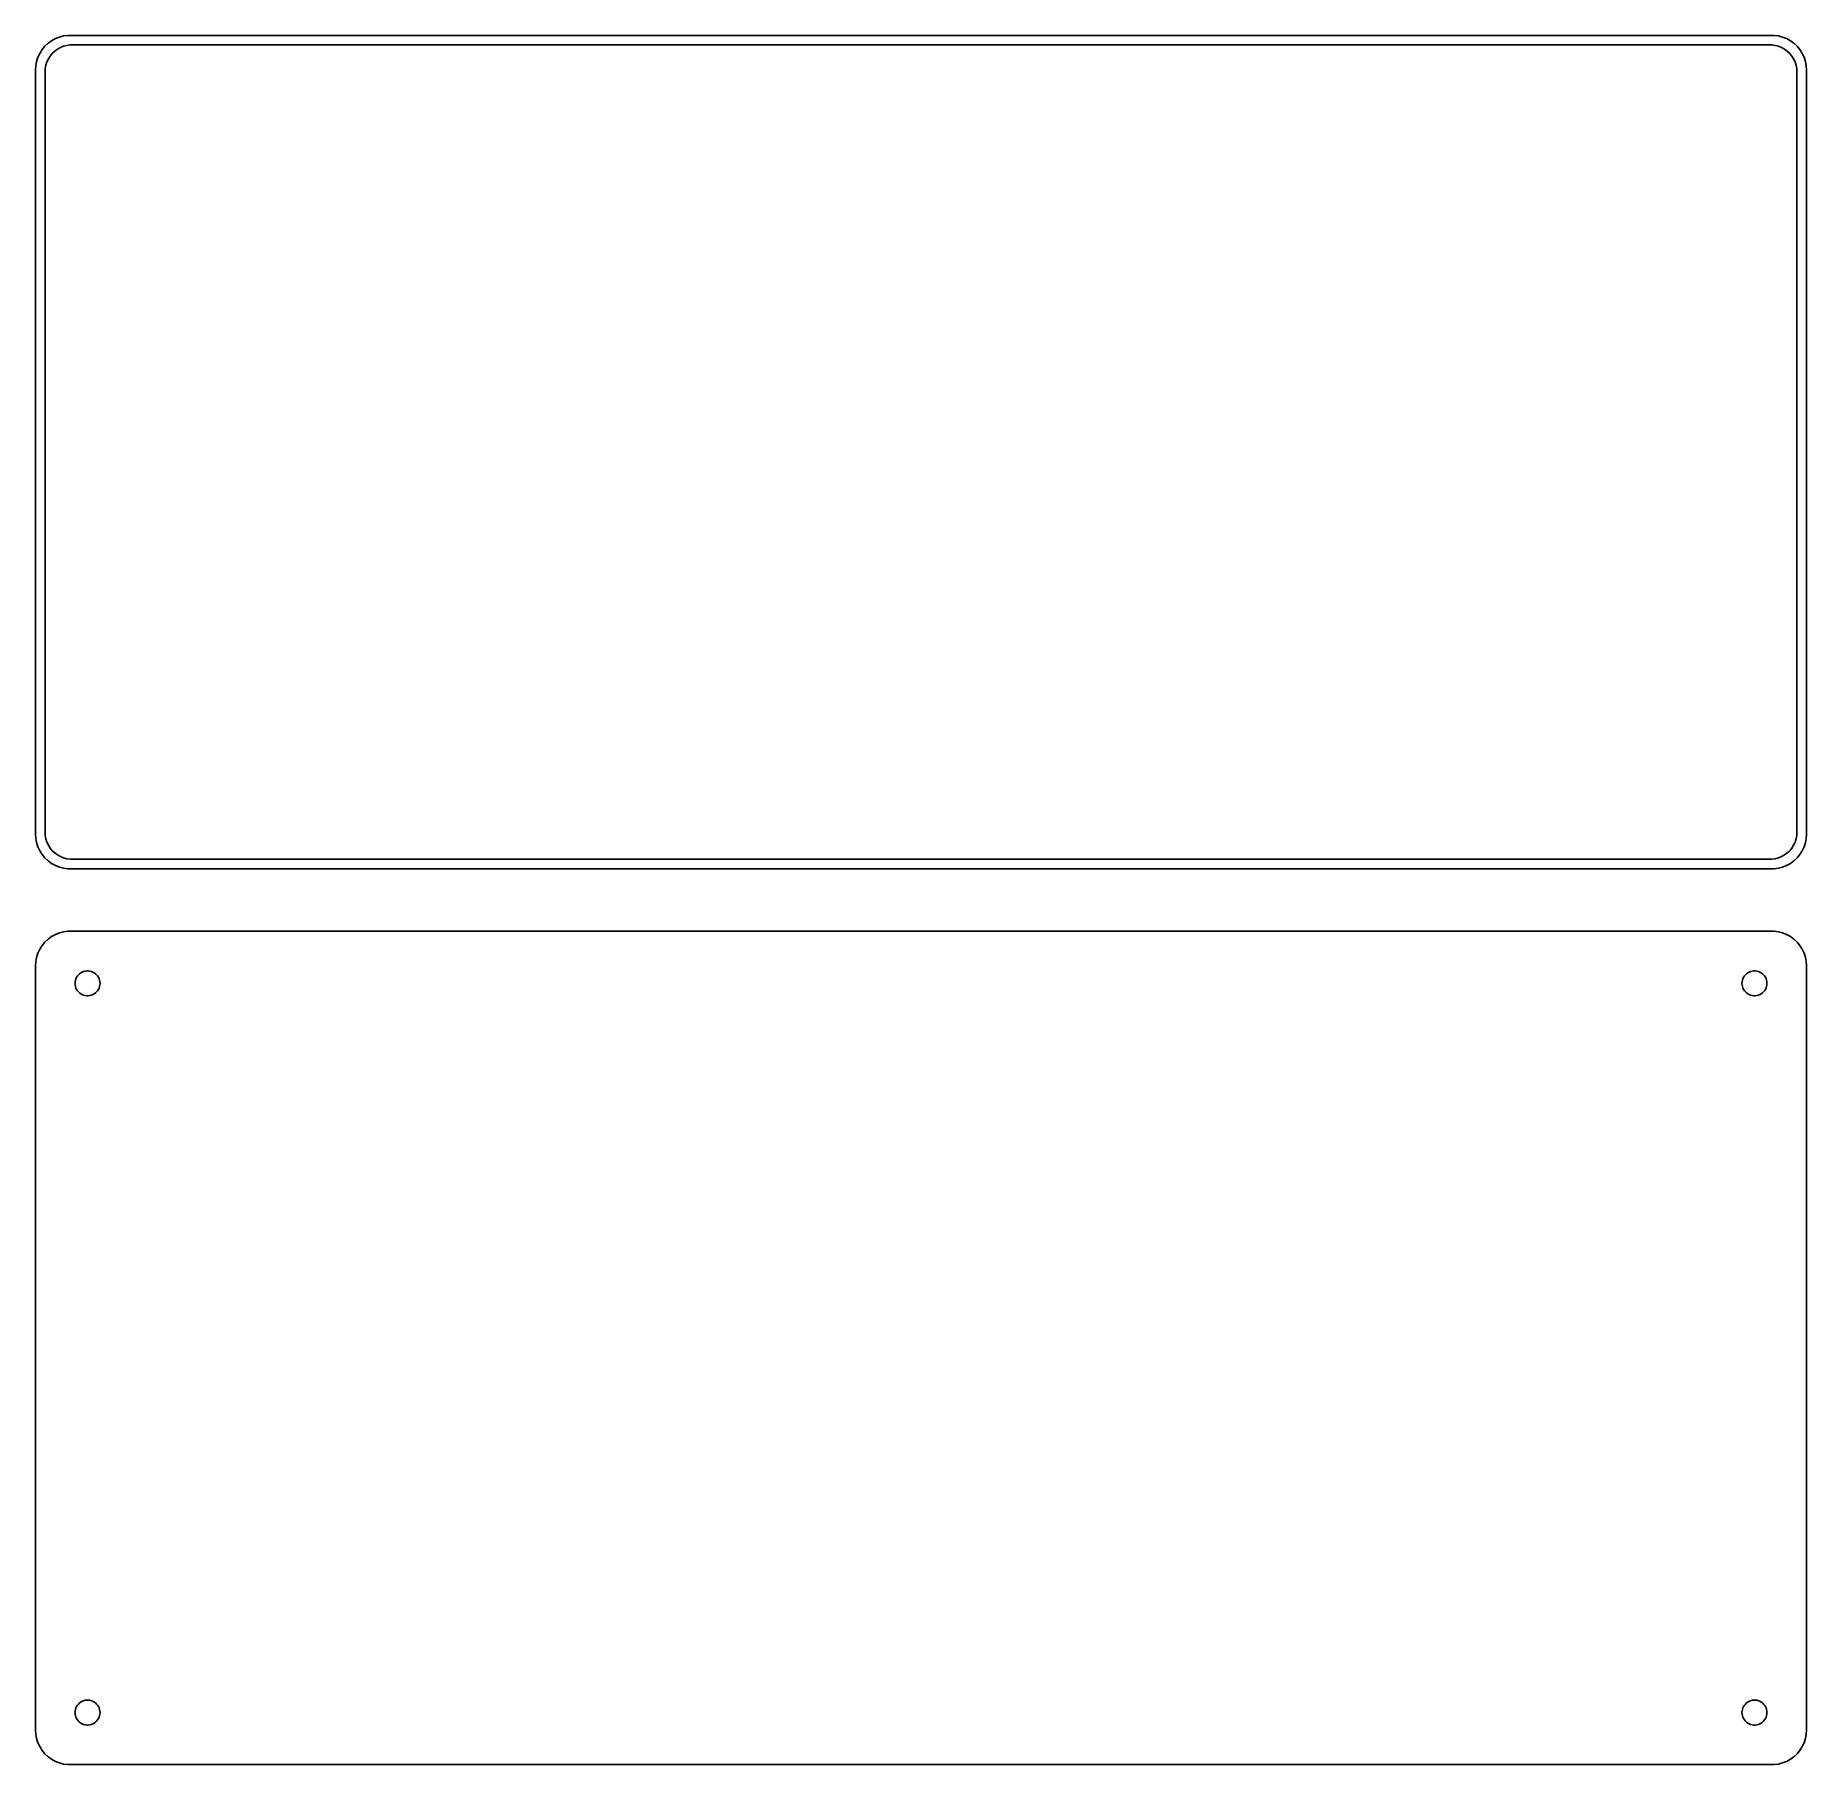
# Model space of a CAD drawing. Header units: metres. Extents: x -128 to 128, y 69 to 318.
import ezdxf

# ---------------------------------------------------------------- set-up
doc = ezdxf.new("R2010")
doc.units = ezdxf.units.M

msp = doc.modelspace()

# ---------------------------------------------------------------- linework, layer by layer
for p, q in [((-126.145, 316.423), (-126.545, 315.939)), ((-125.687, 316.853), (-126.145, 316.423)), ((-125.179, 317.222), (-125.687, 316.853)), ((-124.629, 317.524), (-125.179, 317.222)), ((-124.045, 317.755), (-124.629, 317.524)), ((-124.323, 316.017), (-123.898, 316.251)), ((-123.437, 317.911), (-124.045, 317.755)), ((-123.898, 316.251), (-123.446, 316.43)), ((-123.446, 316.43), (-122.975, 316.551)), ((-122.814, 317.99), (-123.437, 317.911)), ((-122.975, 316.551), (-122.493, 316.612)), ((122.814, 317.99), (-122.814, 317.99)), ((-122.493, 316.612), (122.493, 316.612)), ((122.493, 316.612), (122.975, 316.551)), ((123.437, 317.911), (122.814, 317.99)), ((122.975, 316.551), (123.446, 316.43)), ((124.045, 317.755), (123.437, 317.911)), ((123.446, 316.43), (123.898, 316.251)), ((123.898, 316.251), (124.323, 316.017)), ((124.629, 317.524), (124.045, 317.755)), ((125.179, 317.222), (124.629, 317.524)), ((125.687, 316.853), (125.179, 317.222)), ((126.145, 316.423), (125.687, 316.853)), ((126.545, 315.939), (126.145, 316.423)), ((-127.343, 314.243), (-127.461, 313.627)), ((-127.149, 314.841), (-127.343, 314.243)), ((-126.882, 315.409), (-127.149, 314.841)), ((-126.545, 315.939), (-126.882, 315.409)), ((-126.089, 313.235), (-125.998, 313.712)), ((-125.998, 313.712), (-125.848, 314.174)), ((-125.848, 314.174), (-125.641, 314.614)), ((-125.641, 314.614), (-125.38, 315.024)), ((-125.38, 315.024), (-125.071, 315.399)), ((-125.071, 315.399), (-124.716, 315.731)), ((-124.716, 315.731), (-124.323, 316.017)), ((124.323, 316.017), (124.716, 315.731)), ((124.716, 315.731), (125.071, 315.399)), ((125.071, 315.399), (125.38, 315.024)), ((125.38, 315.024), (125.641, 314.614)), ((125.641, 314.614), (125.848, 314.174)), ((125.848, 314.174), (125.998, 313.712)), ((125.998, 313.712), (126.089, 313.235)), ((126.882, 315.409), (126.545, 315.939)), ((127.149, 314.841), (126.882, 315.409)), ((127.343, 314.243), (127.149, 314.841)), ((127.461, 313.627), (127.343, 314.243)), ((-127.461, 313.627), (-127.5, 313)), ((-127.5, 313), (-127.5, 203)), ((-126.119, 312.75), (-126.089, 313.235)), ((-126.119, 203.25), (-126.119, 312.75)), ((126.089, 313.235), (126.119, 312.75)), ((126.119, 312.75), (126.119, 203.25)), ((127.5, 313), (127.461, 313.627)), ((127.5, 203), (127.5, 313)), ((-127.5, 203), (-127.461, 202.373)), ((-127.461, 202.373), (-127.343, 201.757)), ((-127.343, 201.757), (-127.149, 201.159)), ((-126.089, 202.765), (-126.119, 203.25)), ((-125.998, 202.288), (-126.089, 202.765)), ((-125.848, 201.826), (-125.998, 202.288)), ((-125.641, 201.386), (-125.848, 201.826)), ((125.848, 201.826), (125.641, 201.386)), ((125.998, 202.288), (125.848, 201.826)), ((126.089, 202.765), (125.998, 202.288)), ((126.119, 203.25), (126.089, 202.765)), ((127.149, 201.159), (127.343, 201.757)), ((127.343, 201.757), (127.461, 202.373)), ((127.461, 202.373), (127.5, 203)), ((-127.149, 201.159), (-126.882, 200.591)), ((-126.882, 200.591), (-126.545, 200.061)), ((-126.545, 200.061), (-126.145, 199.577)), ((-126.145, 199.577), (-125.687, 199.147)), ((-125.687, 199.147), (-125.179, 198.778)), ((-125.38, 200.976), (-125.641, 201.386)), ((-125.071, 200.601), (-125.38, 200.976)), ((-124.716, 200.269), (-125.071, 200.601)), ((-124.323, 199.983), (-124.716, 200.269)), ((-123.898, 199.749), (-124.323, 199.983)), ((-123.446, 199.57), (-123.898, 199.749)), ((-122.975, 199.449), (-123.446, 199.57)), ((-122.493, 199.388), (-122.975, 199.449)), ((122.493, 199.388), (-122.493, 199.388)), ((122.975, 199.449), (122.493, 199.388)), ((123.446, 199.57), (122.975, 199.449)), ((123.898, 199.749), (123.446, 199.57)), ((124.323, 199.983), (123.898, 199.749)), ((124.716, 200.269), (124.323, 199.983)), ((125.071, 200.601), (124.716, 200.269)), ((125.38, 200.976), (125.071, 200.601)), ((125.179, 198.778), (125.687, 199.147)), ((125.641, 201.386), (125.38, 200.976)), ((125.687, 199.147), (126.145, 199.577)), ((126.145, 199.577), (126.545, 200.061)), ((126.545, 200.061), (126.882, 200.591)), ((126.882, 200.591), (127.149, 201.159)), ((-125.179, 198.778), (-124.629, 198.476)), ((-124.629, 198.476), (-124.045, 198.245)), ((-124.045, 198.245), (-123.437, 198.089)), ((-123.437, 198.089), (-122.814, 198.01)), ((-122.814, 198.01), (122.814, 198.01)), ((122.814, 198.01), (123.437, 198.089)), ((123.437, 198.089), (124.045, 198.245)), ((124.045, 198.245), (124.629, 198.476)), ((124.629, 198.476), (125.179, 198.778)), ((-124.045, 188.755), (-124.629, 188.524)), ((-123.437, 188.911), (-124.045, 188.755)), ((-122.814, 188.99), (-123.437, 188.911)), ((122.814, 188.99), (-122.814, 188.99)), ((123.437, 188.911), (122.814, 188.99)), ((124.045, 188.755), (123.437, 188.911)), ((124.629, 188.524), (124.045, 188.755)), ((-126.882, 186.409), (-127.149, 185.841)), ((-126.545, 186.939), (-126.882, 186.409)), ((-126.145, 187.423), (-126.545, 186.939)), ((-125.687, 187.853), (-126.145, 187.423)), ((-125.179, 188.222), (-125.687, 187.853)), ((-124.629, 188.524), (-125.179, 188.222)), ((125.179, 188.222), (124.629, 188.524)), ((125.687, 187.853), (125.179, 188.222)), ((126.145, 187.423), (125.687, 187.853)), ((126.545, 186.939), (126.145, 187.423)), ((126.882, 186.409), (126.545, 186.939)), ((127.149, 185.841), (126.882, 186.409)), ((-127.461, 184.627), (-127.5, 184)), ((-127.5, 184), (-127.5, 74)), ((-127.343, 185.243), (-127.461, 184.627)), ((-127.149, 185.841), (-127.343, 185.243)), ((127.343, 185.243), (127.149, 185.841)), ((127.461, 184.627), (127.343, 185.243)), ((127.5, 184), (127.461, 184.627)), ((127.5, 74), (127.5, 184)), ((-121.8, 181.5), (-121.786, 181.726)), ((-121.786, 181.274), (-121.8, 181.5)), ((-121.786, 181.726), (-121.743, 181.948)), ((-121.743, 181.052), (-121.786, 181.274)), ((-121.743, 181.948), (-121.674, 182.163)), ((-121.674, 180.837), (-121.743, 181.052)), ((-121.674, 182.163), (-121.577, 182.367)), ((-121.577, 182.367), (-121.456, 182.558)), ((-121.456, 182.558), (-121.312, 182.732)), ((-121.312, 182.732), (-121.147, 182.887)), ((-121.147, 182.887), (-120.964, 183.02)), ((-120.964, 183.02), (-120.766, 183.129)), ((-120.766, 183.129), (-120.556, 183.212)), ((-120.556, 183.212), (-120.337, 183.268)), ((-120.337, 183.268), (-120.113, 183.296)), ((-120.113, 183.296), (-119.887, 183.296)), ((-119.887, 183.296), (-119.663, 183.268)), ((-119.663, 183.268), (-119.444, 183.212)), ((-119.444, 183.212), (-119.234, 183.129)), ((-119.234, 183.129), (-119.036, 183.02)), ((-119.036, 183.02), (-118.853, 182.887)), ((-118.853, 182.887), (-118.688, 182.732)), ((-118.688, 182.732), (-118.544, 182.558)), ((-118.544, 182.558), (-118.423, 182.367)), ((-118.423, 182.367), (-118.326, 182.163)), ((-118.326, 182.163), (-118.257, 181.948)), ((-118.257, 181.052), (-118.326, 180.837)), ((-118.257, 181.948), (-118.214, 181.726)), ((-118.214, 181.274), (-118.257, 181.052)), ((-118.214, 181.726), (-118.2, 181.5)), ((-118.2, 181.5), (-118.214, 181.274)), ((118.2, 181.5), (118.214, 181.726)), ((118.214, 181.274), (118.2, 181.5)), ((118.214, 181.726), (118.257, 181.948)), ((118.257, 181.052), (118.214, 181.274)), ((118.257, 181.948), (118.326, 182.163)), ((118.326, 180.837), (118.257, 181.052)), ((118.326, 182.163), (118.423, 182.367)), ((118.423, 182.367), (118.544, 182.558)), ((118.544, 182.558), (118.688, 182.732)), ((118.688, 182.732), (118.853, 182.887)), ((118.853, 182.887), (119.036, 183.02)), ((119.036, 183.02), (119.234, 183.129)), ((119.234, 183.129), (119.444, 183.212)), ((119.444, 183.212), (119.663, 183.268)), ((119.663, 183.268), (119.887, 183.296)), ((119.887, 183.296), (120.113, 183.296)), ((120.113, 183.296), (120.337, 183.268)), ((120.337, 183.268), (120.556, 183.212)), ((120.556, 183.212), (120.766, 183.129)), ((120.766, 183.129), (120.964, 183.02)), ((120.964, 183.02), (121.147, 182.887)), ((121.147, 182.887), (121.312, 182.732)), ((121.312, 182.732), (121.456, 182.558)), ((121.456, 182.558), (121.577, 182.367)), ((121.577, 182.367), (121.674, 182.163)), ((121.674, 182.163), (121.743, 181.948)), ((121.743, 181.052), (121.674, 180.837)), ((121.743, 181.948), (121.786, 181.726)), ((121.786, 181.274), (121.743, 181.052)), ((121.786, 181.726), (121.8, 181.5)), ((121.8, 181.5), (121.786, 181.274)), ((-121.577, 180.633), (-121.674, 180.837)), ((-121.456, 180.442), (-121.577, 180.633)), ((-121.312, 180.268), (-121.456, 180.442)), ((-121.147, 180.113), (-121.312, 180.268)), ((-120.964, 179.98), (-121.147, 180.113)), ((-120.766, 179.871), (-120.964, 179.98)), ((-120.556, 179.788), (-120.766, 179.871)), ((-120.337, 179.732), (-120.556, 179.788)), ((-120.113, 179.704), (-120.337, 179.732)), ((-119.887, 179.704), (-120.113, 179.704)), ((-119.663, 179.732), (-119.887, 179.704)), ((-119.444, 179.788), (-119.663, 179.732)), ((-119.234, 179.871), (-119.444, 179.788)), ((-119.036, 179.98), (-119.234, 179.871)), ((-118.853, 180.113), (-119.036, 179.98)), ((-118.688, 180.268), (-118.853, 180.113)), ((-118.544, 180.442), (-118.688, 180.268)), ((-118.423, 180.633), (-118.544, 180.442)), ((-118.326, 180.837), (-118.423, 180.633)), ((118.423, 180.633), (118.326, 180.837)), ((118.544, 180.442), (118.423, 180.633)), ((118.688, 180.268), (118.544, 180.442)), ((118.853, 180.113), (118.688, 180.268)), ((119.036, 179.98), (118.853, 180.113)), ((119.234, 179.871), (119.036, 179.98)), ((119.444, 179.788), (119.234, 179.871)), ((119.663, 179.732), (119.444, 179.788)), ((119.887, 179.704), (119.663, 179.732)), ((120.113, 179.704), (119.887, 179.704)), ((120.337, 179.732), (120.113, 179.704)), ((120.556, 179.788), (120.337, 179.732)), ((120.766, 179.871), (120.556, 179.788)), ((120.964, 179.98), (120.766, 179.871)), ((121.147, 180.113), (120.964, 179.98)), ((121.312, 180.268), (121.147, 180.113)), ((121.456, 180.442), (121.312, 180.268)), ((121.577, 180.633), (121.456, 180.442)), ((121.674, 180.837), (121.577, 180.633)), ((-121.8, 76.5), (-121.786, 76.7256)), ((-121.786, 76.2744), (-121.8, 76.5)), ((-121.786, 76.7256), (-121.743, 76.9476)), ((-121.743, 76.9476), (-121.674, 77.1626)), ((-121.674, 77.1626), (-121.577, 77.3672)), ((-121.577, 77.3672), (-121.456, 77.558)), ((-121.456, 77.558), (-121.312, 77.7322)), ((-121.312, 77.7322), (-121.147, 77.8869)), ((-121.147, 77.8869), (-120.964, 78.0198)), ((-120.964, 78.0198), (-120.766, 78.1287)), ((-120.766, 78.1287), (-120.556, 78.2119)), ((-120.556, 78.2119), (-120.337, 78.2681)), ((-120.337, 78.2681), (-120.113, 78.2964)), ((-120.113, 78.2964), (-119.887, 78.2964)), ((-119.887, 78.2964), (-119.663, 78.2681)), ((-119.663, 78.2681), (-119.444, 78.2119)), ((-119.444, 78.2119), (-119.234, 78.1287)), ((-119.234, 78.1287), (-119.036, 78.0198)), ((-119.036, 78.0198), (-118.853, 77.8869)), ((-118.853, 77.8869), (-118.688, 77.7322)), ((-118.688, 77.7322), (-118.544, 77.558)), ((-118.544, 77.558), (-118.423, 77.3672)), ((-118.423, 77.3672), (-118.326, 77.1626)), ((-118.326, 77.1626), (-118.257, 76.9476)), ((-118.257, 76.9476), (-118.214, 76.7256)), ((-118.214, 76.7256), (-118.2, 76.5)), ((-118.2, 76.5), (-118.214, 76.2744)), ((118.2, 76.5), (118.214, 76.7256)), ((118.214, 76.2744), (118.2, 76.5)), ((118.214, 76.7256), (118.257, 76.9476)), ((118.257, 76.9476), (118.326, 77.1626)), ((118.326, 77.1626), (118.423, 77.3672)), ((118.423, 77.3672), (118.544, 77.558)), ((118.544, 77.558), (118.688, 77.7322)), ((118.688, 77.7322), (118.853, 77.8869)), ((118.853, 77.8869), (119.036, 78.0198)), ((119.036, 78.0198), (119.234, 78.1287)), ((119.234, 78.1287), (119.444, 78.2119)), ((119.444, 78.2119), (119.663, 78.2681)), ((119.663, 78.2681), (119.887, 78.2964)), ((119.887, 78.2964), (120.113, 78.2964)), ((120.113, 78.2964), (120.337, 78.2681)), ((120.337, 78.2681), (120.556, 78.2119)), ((120.556, 78.2119), (120.766, 78.1287)), ((120.766, 78.1287), (120.964, 78.0198)), ((120.964, 78.0198), (121.147, 77.8869)), ((121.147, 77.8869), (121.312, 77.7322)), ((121.312, 77.7322), (121.456, 77.558)), ((121.456, 77.558), (121.577, 77.3672)), ((121.577, 77.3672), (121.674, 77.1626)), ((121.674, 77.1626), (121.743, 76.9476)), ((121.743, 76.9476), (121.786, 76.7256)), ((121.786, 76.7256), (121.8, 76.5)), ((121.8, 76.5), (121.786, 76.2744)), ((-127.5, 74), (-127.461, 73.3733)), ((-121.743, 76.0524), (-121.786, 76.2744)), ((-121.674, 75.8374), (-121.743, 76.0524)), ((-121.577, 75.6328), (-121.674, 75.8374)), ((-121.456, 75.442), (-121.577, 75.6328)), ((-121.312, 75.2678), (-121.456, 75.442)), ((-121.147, 75.1131), (-121.312, 75.2678)), ((-120.964, 74.9802), (-121.147, 75.1131)), ((-120.766, 74.8713), (-120.964, 74.9802)), ((-120.556, 74.7881), (-120.766, 74.8713)), ((-120.337, 74.7319), (-120.556, 74.7881)), ((-120.113, 74.7036), (-120.337, 74.7319)), ((-119.887, 74.7036), (-120.113, 74.7036)), ((-119.663, 74.7319), (-119.887, 74.7036)), ((-119.444, 74.7881), (-119.663, 74.7319)), ((-119.234, 74.8713), (-119.444, 74.7881)), ((-119.036, 74.9802), (-119.234, 74.8713)), ((-118.853, 75.1131), (-119.036, 74.9802)), ((-118.688, 75.2678), (-118.853, 75.1131)), ((-118.544, 75.442), (-118.688, 75.2678)), ((-118.423, 75.6328), (-118.544, 75.442)), ((-118.326, 75.8374), (-118.423, 75.6328)), ((-118.257, 76.0524), (-118.326, 75.8374)), ((-118.214, 76.2744), (-118.257, 76.0524)), ((118.257, 76.0524), (118.214, 76.2744)), ((118.326, 75.8374), (118.257, 76.0524)), ((118.423, 75.6328), (118.326, 75.8374)), ((118.544, 75.442), (118.423, 75.6328)), ((118.688, 75.2678), (118.544, 75.442)), ((118.853, 75.1131), (118.688, 75.2678)), ((119.036, 74.9802), (118.853, 75.1131)), ((119.234, 74.8713), (119.036, 74.9802)), ((119.444, 74.7881), (119.234, 74.8713)), ((119.663, 74.7319), (119.444, 74.7881)), ((119.887, 74.7036), (119.663, 74.7319)), ((120.113, 74.7036), (119.887, 74.7036)), ((120.337, 74.7319), (120.113, 74.7036)), ((120.556, 74.7881), (120.337, 74.7319)), ((120.766, 74.8713), (120.556, 74.7881)), ((120.964, 74.9802), (120.766, 74.8713)), ((121.147, 75.1131), (120.964, 74.9802)), ((121.312, 75.2678), (121.147, 75.1131)), ((121.456, 75.442), (121.312, 75.2678)), ((121.577, 75.6328), (121.456, 75.442)), ((121.674, 75.8374), (121.577, 75.6328)), ((121.743, 76.0524), (121.674, 75.8374)), ((121.786, 76.2744), (121.743, 76.0524)), ((127.461, 73.3733), (127.5, 74)), ((-127.461, 73.3733), (-127.343, 72.7566)), ((-127.343, 72.7566), (-127.149, 72.1594)), ((-127.149, 72.1594), (-126.882, 71.5912)), ((-126.882, 71.5912), (-126.545, 71.0611)), ((126.545, 71.0611), (126.882, 71.5912)), ((126.882, 71.5912), (127.149, 72.1594)), ((127.149, 72.1594), (127.343, 72.7566)), ((127.343, 72.7566), (127.461, 73.3733)), ((-126.545, 71.0611), (-126.145, 70.5773)), ((-126.145, 70.5773), (-125.687, 70.1474)), ((-125.687, 70.1474), (-125.179, 69.7784)), ((-125.179, 69.7784), (-124.629, 69.4759)), ((-124.629, 69.4759), (-124.045, 69.2447)), ((-124.045, 69.2447), (-123.437, 69.0886)), ((-123.437, 69.0886), (-122.814, 69.0099)), ((-122.814, 69.0099), (122.814, 69.0099)), ((122.814, 69.0099), (123.437, 69.0886)), ((123.437, 69.0886), (124.045, 69.2447)), ((124.045, 69.2447), (124.629, 69.4759)), ((124.629, 69.4759), (125.179, 69.7784)), ((125.179, 69.7784), (125.687, 70.1474)), ((125.687, 70.1474), (126.145, 70.5773)), ((126.145, 70.5773), (126.545, 71.0611))]:
    msp.add_line(p, q)

doc.saveas('drawing.dxf')
